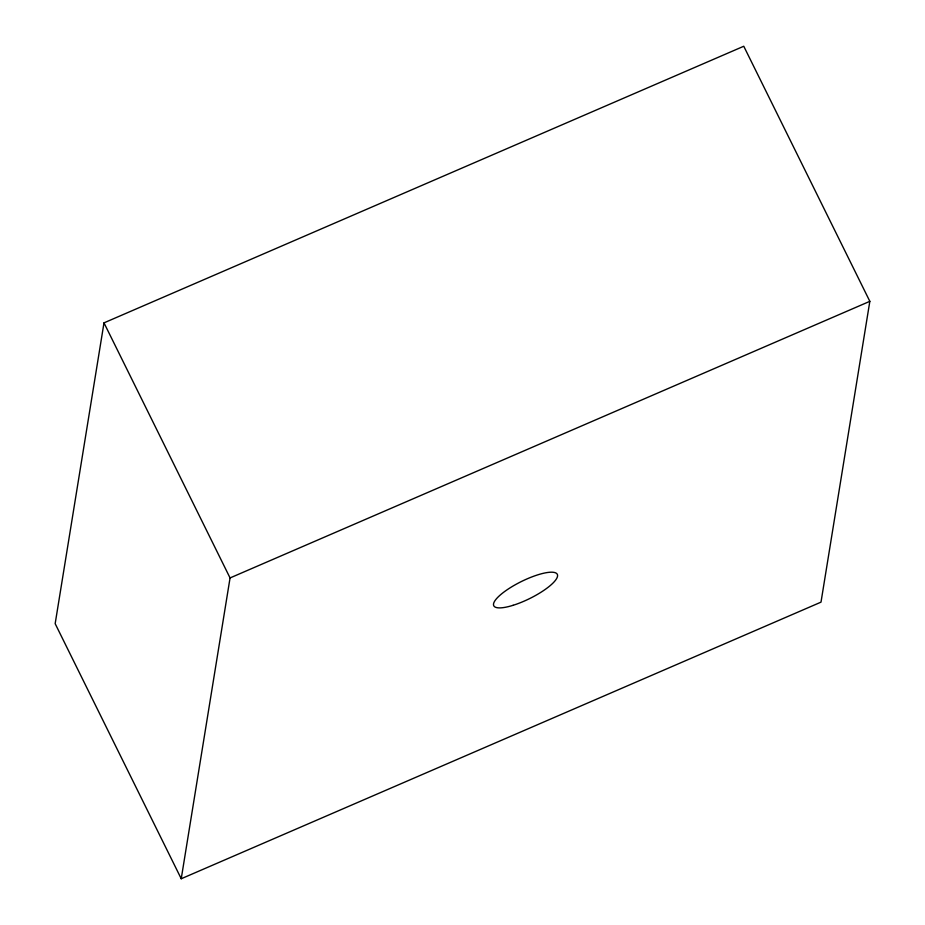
<?xml version="1.0" encoding="UTF-8"?>
<svg xmlns="http://www.w3.org/2000/svg" width="925" height="925" viewBox="0 0 925 925"><rect width="100%" height="100%" fill="white"/><g stroke="black" fill="none" stroke-linecap="round" stroke-linejoin="round"><path stroke-width="1.39" d="M103.993 322.86L55.165 623.67L181.231 878.75L821.007 602.14L869.835 301.33L743.769 46.25L103.993 322.86L230.059 577.94L181.231 878.75M230.059 577.94L869.835 301.33M513.121 605.297A35.428 9.47 -26.3 0 0 557.324 574.39A35.428 9.47 -26.3 0 0 506.16 590.439A35.428 9.47 -26.3 0 0 513.121 605.297"/></g></svg>
